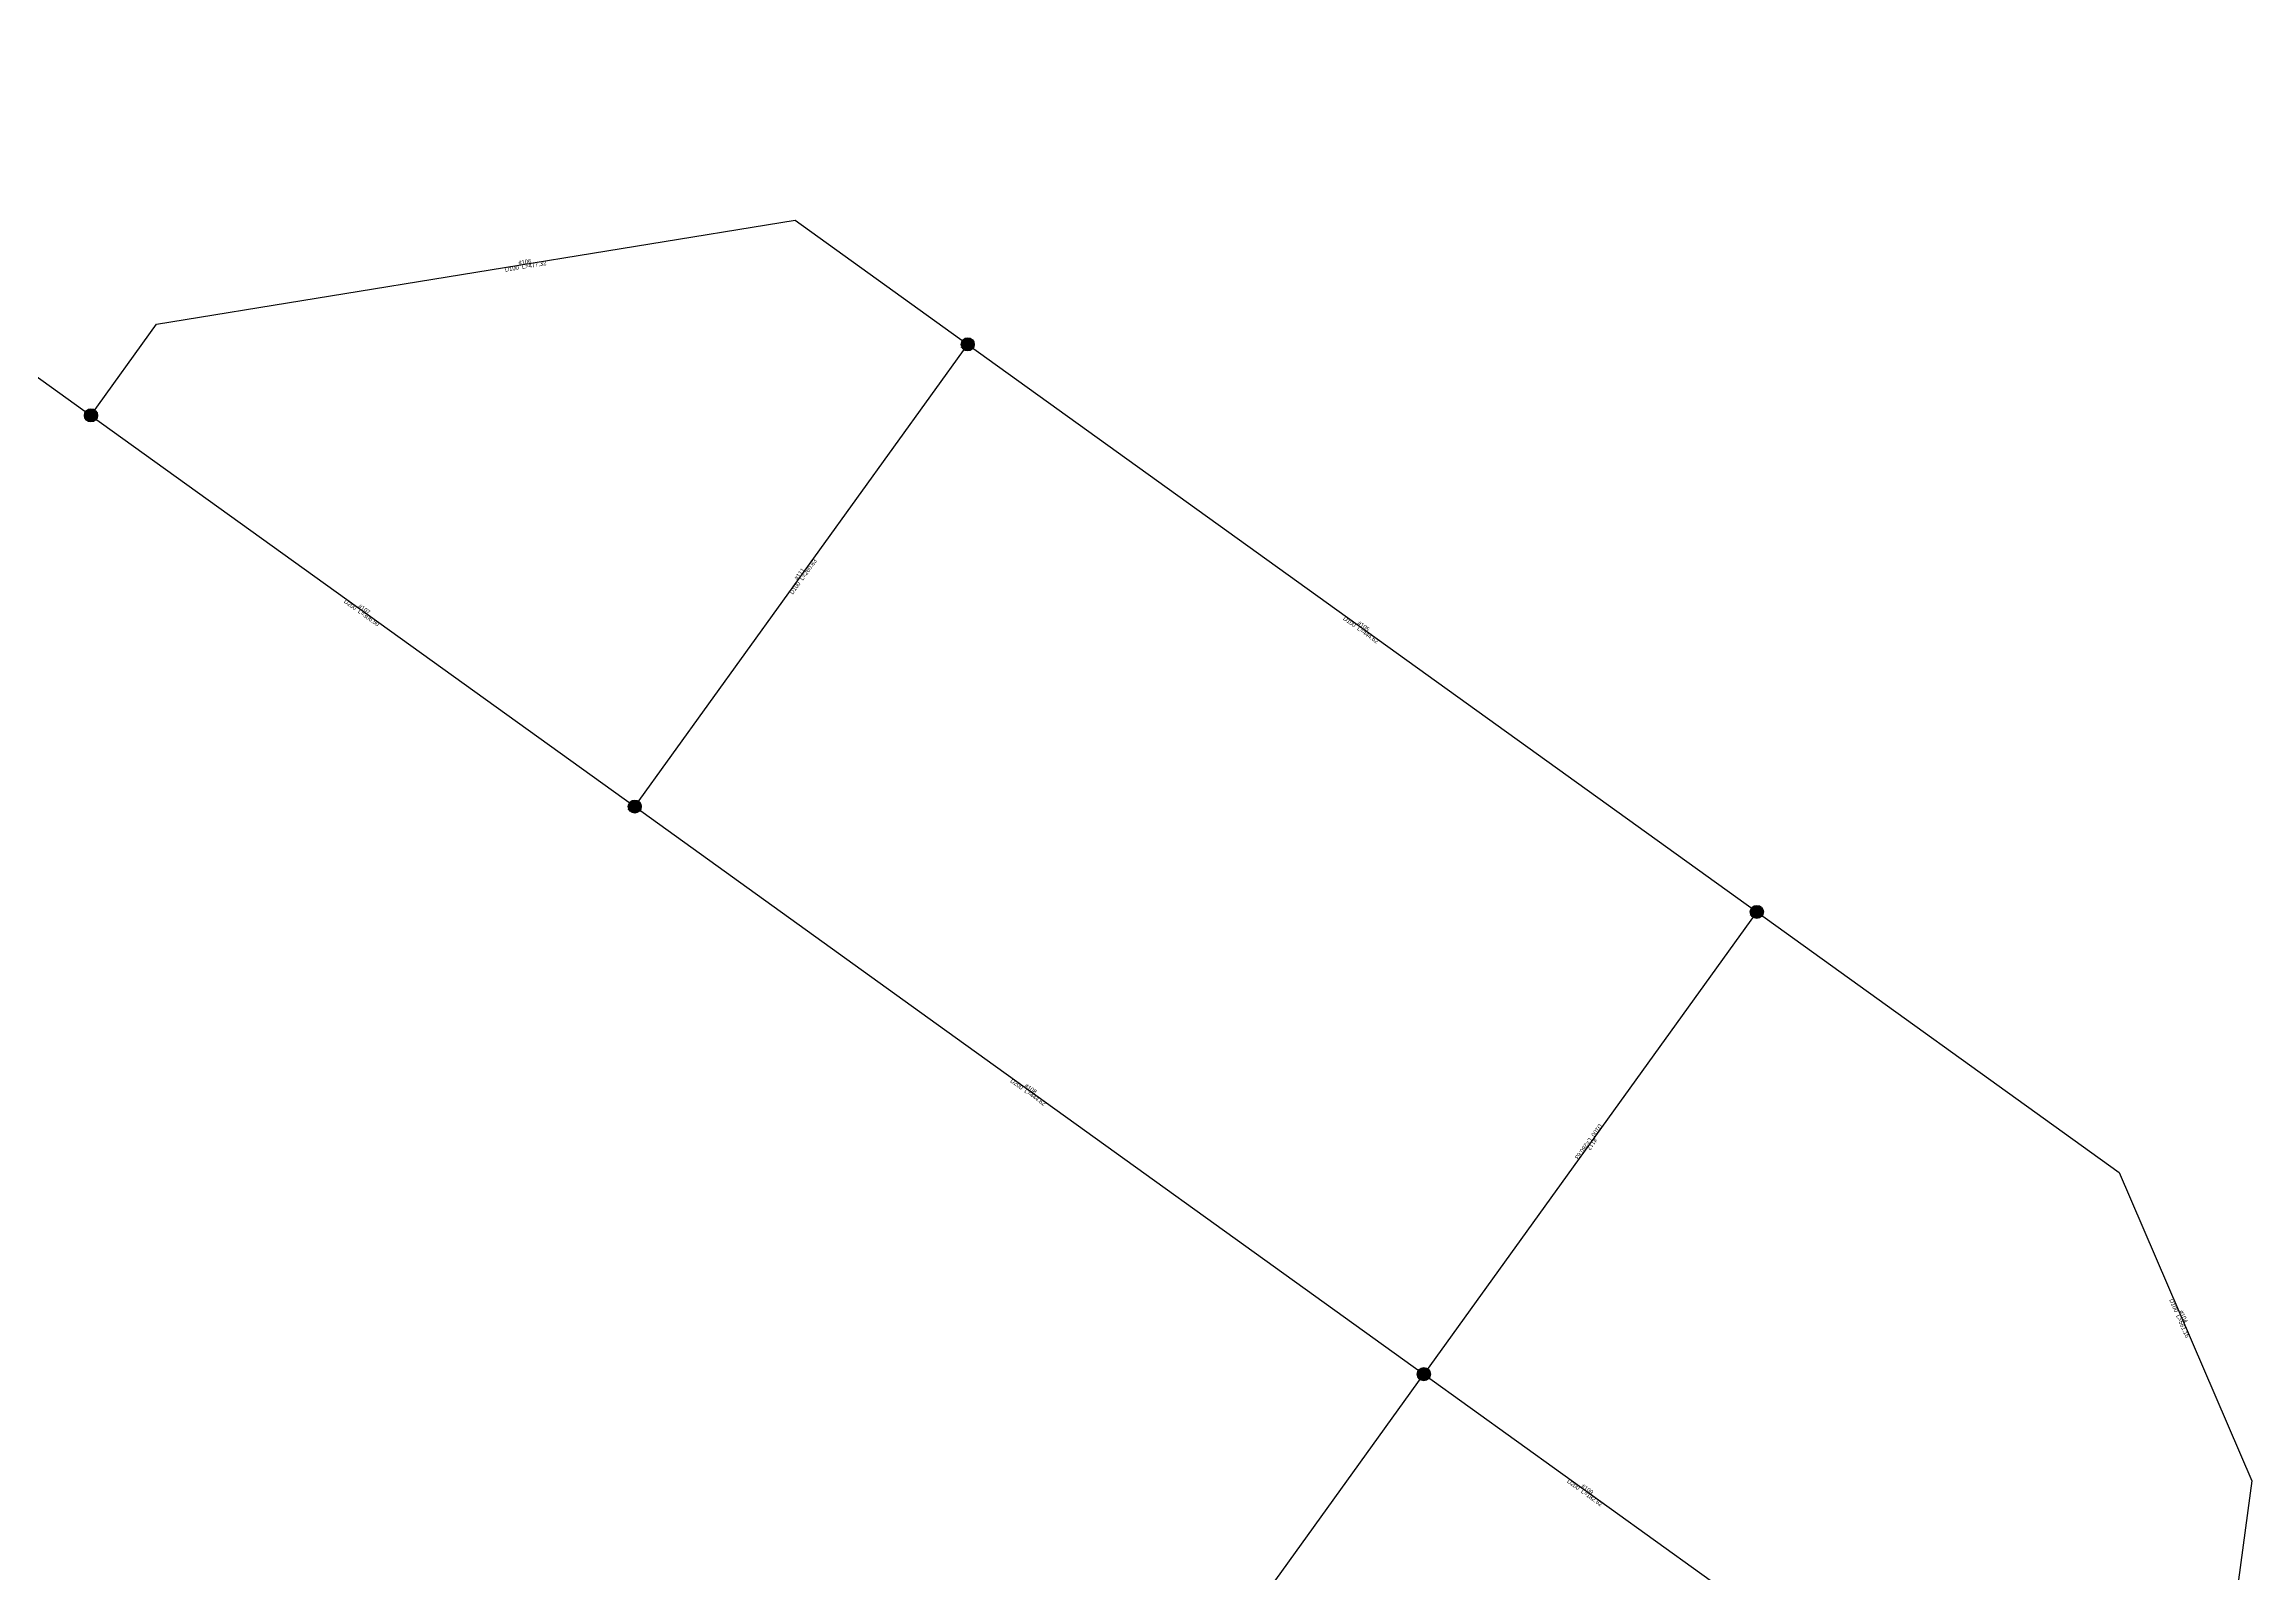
# Model space of a CAD drawing. Header units: metres. Extents: x 145472 to 149777, y 297313 to 301407.
# Drawn here: x 148767 to 149777, y 299396 to 300096 of the extents above; entities that cross this region are included whole.
import ezdxf
from ezdxf.enums import TextEntityAlignment as Align

# ---------------------------------------------------------------- set-up
doc = ezdxf.new("R2010")
doc.units = ezdxf.units.M
for name, color, linetype in [('EPANET2-JUNCTION', 7, 'Continuous'), ('EPANET2-PIPE', 3, 'Continuous'), ('EPANET2-PIPE_no', 7, 'Continuous')]:
    doc.layers.add(name, color=color, linetype=linetype)

# ---------------------------------------------------------------- blocks, each defined once
blk = doc.blocks.new('PIPE_BLOCK')
at = {"width": 0.8}
for tag, p in [('INFO', (0, -1)), ('ID', (0, 1))]:
    blk.add_attdef(tag, text='', height=2, dxfattribs=at).set_placement(p, align=Align.MIDDLE_CENTER)
blk = doc.blocks.new('JUNCTION_BLOCK')
h = blk.add_hatch(color=255)
edge = h.paths.add_edge_path()
edge.add_arc((0, 0), 3, 0, 360)
at = {"color": 5}
blk.add_circle((0, 0), 3, dxfattribs=at)
at = {"color": 5, "width": 0.7}
blk.add_attdef('ID', text='', height=3, dxfattribs=at).set_placement((0, 0), align=Align.MIDDLE_CENTER)

msp = doc.modelspace()

# ---------------------------------------------------------------- linework, layer by layer
at = {"layer": 'EPANET2-PIPE'}
for points in [[(148552.3, 300095.6), (148788.4, 299925.7)], [(148788.4, 299925.7), (148818.4, 299967.4), (149110.4, 300015), (149189.4, 299958.2)], [(149037.1, 299746.7), (149189.4, 299958.2)], [(149189.4, 299958.2), (149550.3, 299698.5)], [(148788.4, 299925.7), (149037.1, 299746.7)], [(149037.1, 299746.7), (149175, 299647.4), (149398, 299487)], [(149550.3, 299698.5), (149398, 299487)], [(149550.3, 299698.5), (149716, 299579.3), (149776.7, 299438.2), (149764.2, 299345.3), (149735.6, 299273.6), (149721.6, 299254.1)], [(149203.9, 299217.2), (149398, 299487)], [(149398, 299487), (149546.4, 299380.2)]]:
    msp.add_lwpolyline(points, dxfattribs=at)

# ---------------------------------------------------------------- block references
at = {"layer": 'EPANET2-JUNCTION'}
ref = msp.add_blockref('JUNCTION_BLOCK', (149189.4, 299958.2), dxfattribs=at)
ref.add_attrib('ID', 'A139', dxfattribs={"layer": '0', "color": 5, "height": 3, "width": 0.55}).set_placement((149189.4, 299958.2), align=Align.MIDDLE_CENTER)
ref = msp.add_blockref('JUNCTION_BLOCK', (148788.4, 299925.7), dxfattribs=at)
ref.add_attrib('ID', 'A142', dxfattribs={"layer": '0', "color": 5, "height": 3, "width": 0.55}).set_placement((148788.4, 299925.7), align=Align.MIDDLE_CENTER)
ref = msp.add_blockref('JUNCTION_BLOCK', (149037.1, 299746.7), dxfattribs=at)
ref.add_attrib('ID', 'A143', dxfattribs={"layer": '0', "color": 5, "height": 3, "width": 0.55}).set_placement((149037.1, 299746.7), align=Align.MIDDLE_CENTER)
ref = msp.add_blockref('JUNCTION_BLOCK', (149550.3, 299698.5), dxfattribs=at)
ref.add_attrib('ID', 'A136', dxfattribs={"layer": '0', "color": 5, "height": 3, "width": 0.55}).set_placement((149550.3, 299698.5), align=Align.MIDDLE_CENTER)
ref = msp.add_blockref('JUNCTION_BLOCK', (149398, 299487), dxfattribs=at)
ref.add_attrib('ID', 'A135', dxfattribs={"layer": '0', "color": 5, "height": 3, "width": 0.55}).set_placement((149398, 299487), align=Align.MIDDLE_CENTER)
at = {"layer": 'EPANET2-PIPE_no'}
for p, rotation, values in [((148987, 299994.9), 9.261469111071394, {'ID': '#106', 'INFO': 'D100  L=477.32'}), ((149113.3, 299852.5), 54.26146911488779, {'ID': '#111', 'INFO': 'D100  L=260.63'}), ((148912.8, 299836.2), 324.2617698020109, {'ID': '#107', 'INFO': 'D200  L=306.50'}), ((149369.8, 299828.4), 324.26146913625985, {'ID': '#105', 'INFO': 'D100  L=444.62'}), ((149217.6, 299616.8), 324.2617698020012, {'ID': '#108', 'INFO': 'D200  L=444.62'}), ((149474.2, 299592.8), 234.26146911299367, {'ID': '#112', 'INFO': 'D100  L=260.63'}), ((149744.5, 299513), 293.28484364261294, {'ID': '#104', 'INFO': 'D100  L=561.16'}), ((149472.2, 299433.6), 324.2617698020173, {'ID': '#109', 'INFO': 'D200  L=182.82'})]:
    msp.add_blockref('PIPE_BLOCK', p, dxfattribs=dict(at, rotation=rotation)).add_auto_attribs(values)

doc.saveas('drawing.dxf')
